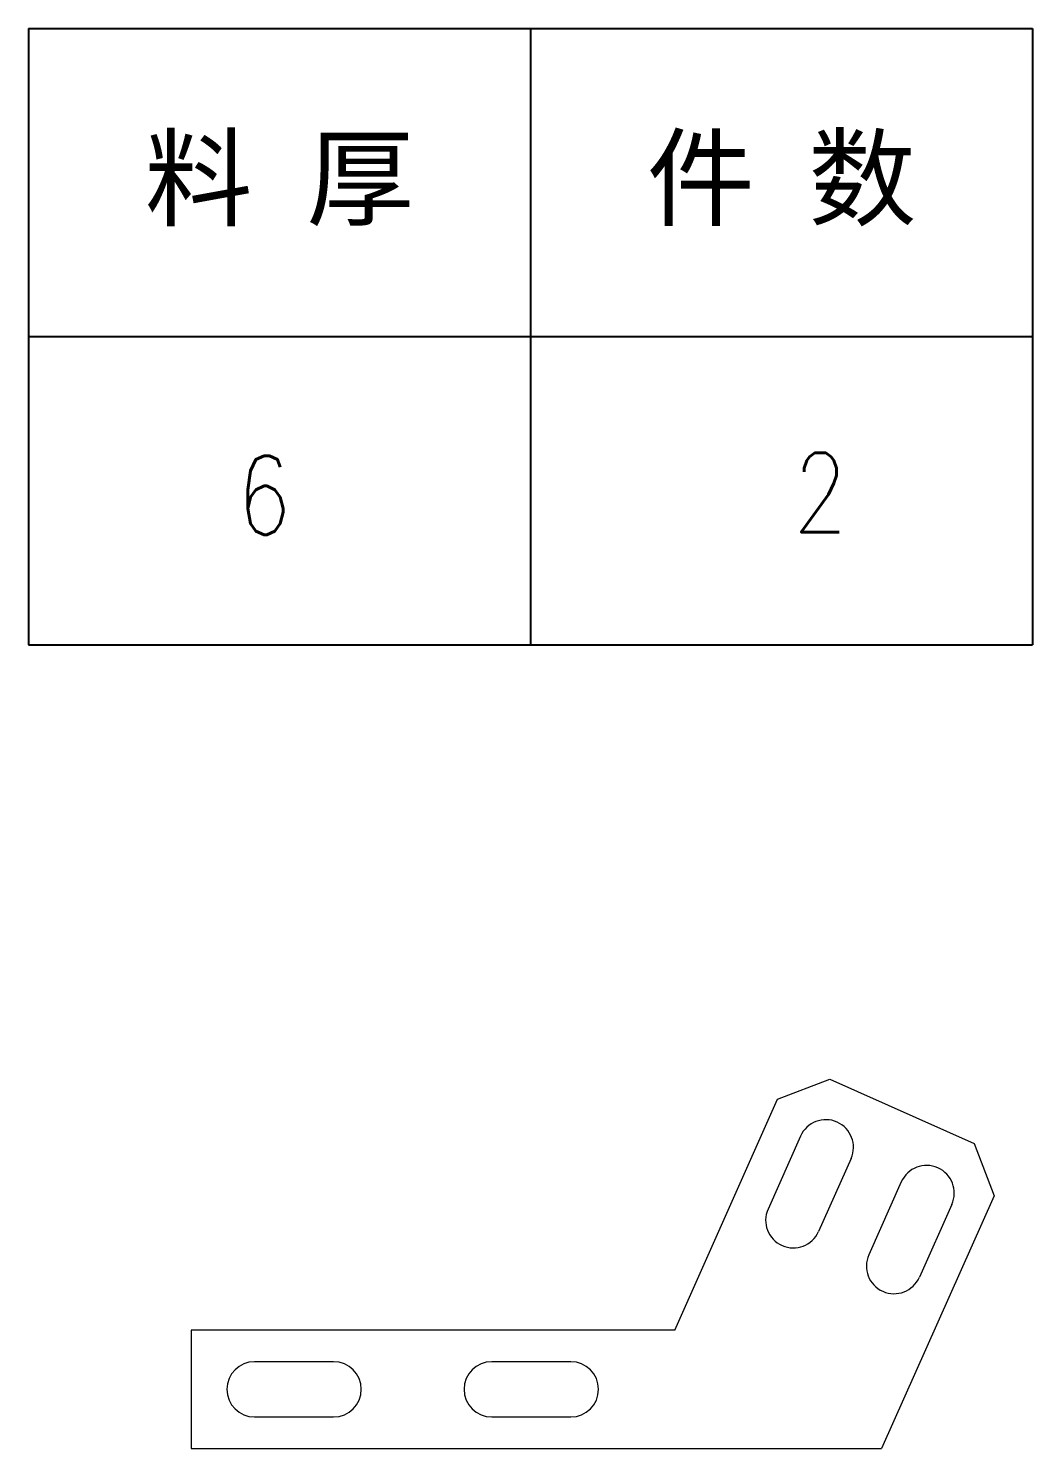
# Model space of a CAD drawing. Header units: millimetres. Extents: x 0 to 210, y 0 to 675.
# Drawn here: x 22.7 to 149.7, y 495.6 to 675.3 of the extents above; entities that cross this region are included whole.
import ezdxf
from ezdxf.enums import TextEntityAlignment as Align

# ---------------------------------------------------------------- set-up
doc = ezdxf.new("R2010")
doc.units = ezdxf.units.MM
doc.styles.add('DIM', font='romans.shx', dxfattribs={"width": 0.8, "bigfont": 'bigfont.shx'})

# ---------------------------------------------------------------- blocks, each defined once
blk = doc.blocks.new('*T11')
at = {"color": 0, "linetype": 'ByBlock', "lineweight": -2, "transparency": 16777216}
for p, q in [((0, 0), (127, 0)), ((0, 0), (0, -78)), ((63.5, 0), (63.5, -78)), ((127, 0), (127, -78)), ((0, -39), (127, -39)), ((0, -78), (127, -78))]:
    blk.add_line(p, q, dxfattribs=at)
at = {"color": 0, "transparency": 16777216, "char_height": 10, "width": 60.5, "attachment_point": 5}
for s, insert in [('{\\fSimSun|b0|i0|c134|p2;料 厚}', (31.75, -19.5)), ('{\\fSimSun|b0|i0|c134|p2;件 数}', (95.25, -19.5))]:
    blk.add_mtext(s, dxfattribs=dict(at, insert=insert))
blk = doc.blocks.new('拆图参数')
blk.add_blockref('*T11', (-63.5, 78))
at = {"style": 'DIM', "width": 0.8}
blk.add_attdef('6', text='', height=10, dxfattribs=at).set_placement((-37.13, 18.91), align=Align.MIDDLE_LEFT)
blk.add_attdef('1', text='', height=10, dxfattribs=at).set_placement((36.65, 19.27), align=Align.MIDDLE_CENTER)

msp = doc.modelspace()

# ---------------------------------------------------------------- linework, layer by layer
at = {"lineweight": 18}
for p, q in [((120.32278, 535.12222), (116.21174, 525.89324)), ((126.71708, 532.27388), (122.60603, 523.0449)), ((133.06876, 529.32991), (128.95771, 520.10092)), ((139.46305, 526.48157), (135.352, 517.25259)), ((104.41498, 510.57667), (43.27232, 510.57667)), ((43.27232, 510.57667), (43.27232, 495.57667)), ((61.27232, 506.57666), (51.27232, 506.57666)), ((91.27232, 506.57666), (81.27233, 506.57666)), ((51.27232, 499.57667), (61.27232, 499.57667)), ((81.27233, 499.57667), (91.27232, 499.57667)), ((43.27232, 495.57667), (130.57502, 495.57667))]:
    msp.add_line(p, q, dxfattribs=at)
msp.add_lwpolyline([(104.41498, 510.57667), (117.42829, 539.79037), (124.03018, 542.32319), (142.29953, 534.18511), (144.83235, 527.58323), (130.57502, 495.57667)], dxfattribs=at)
for centre, start, end in [((123.51993, 533.69805), 335.9894377, 155.9894377), ((136.2659, 527.90574), 335.9894377, 155.9894377), ((119.40889, 524.46907), 155.9894377, 335.9894377), ((132.15486, 518.67676), 155.9894377, 335.9894377), ((51.27232, 503.07669), 90, 270), ((61.27232, 503.07669), 270, 90), ((81.27233, 503.07669), 90, 270), ((91.27232, 503.07669), 270, 90)]:
    msp.add_arc(centre, 3.5, start, end, dxfattribs=at)

# ---------------------------------------------------------------- block references
msp.add_blockref('拆图参数', (86.16966, 597.29511), dxfattribs=at).add_auto_attribs({'1': '2', '6': '6'})

doc.saveas('drawing.dxf')
